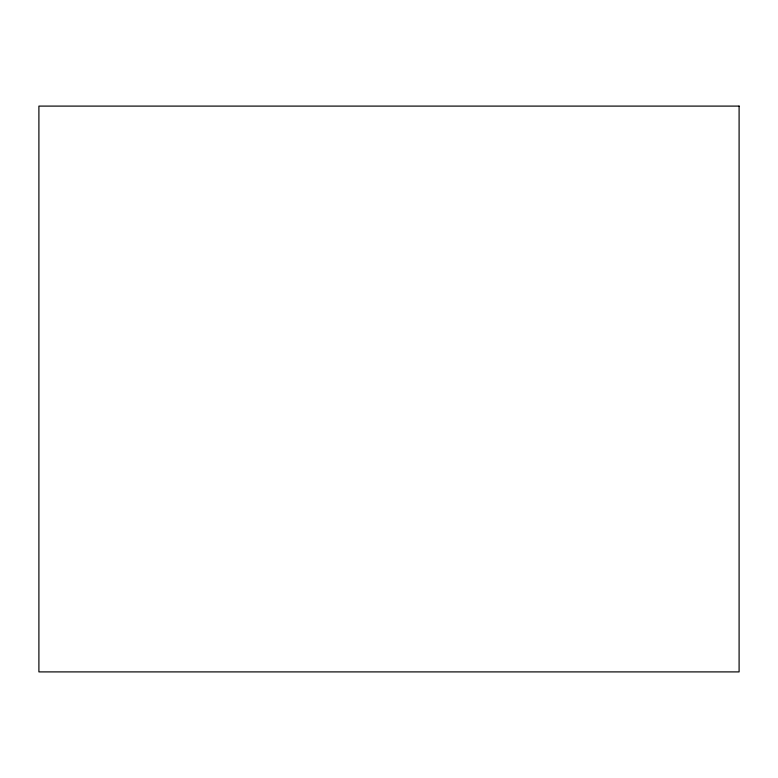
<?xml version="1.0" encoding="UTF-8"?>
<svg xmlns="http://www.w3.org/2000/svg" width="778" height="778" viewBox="0 0 778 778"><rect width="100%" height="100%" fill="white"/><g stroke="black" fill="none" stroke-linecap="round" stroke-linejoin="round"><path stroke-width="1.17" d="M739.1 106.1L38.9 106.1L38.9 671.9L739.1 671.9L739.1 106.1"/></g></svg>
